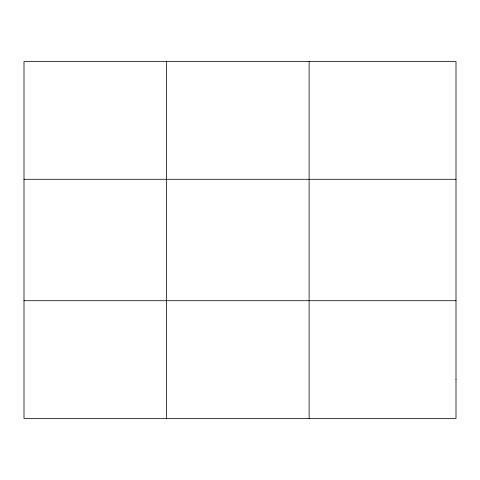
<?xml version="1.0" encoding="UTF-8"?>
<svg xmlns="http://www.w3.org/2000/svg" width="480" height="480" viewBox="0 0 480 480"><rect width="100%" height="100%" fill="white"/><g stroke="black" fill="none" stroke-linecap="round" stroke-linejoin="round"><path stroke-width="0.72" d="M166.56 61.434L166.56 418.566M309.12 61.434L309.12 418.566M24 179.286L456 179.286M24 300.714L456 300.714M456 379.284L456 418.566L24 418.566L24 61.434L456 61.434L456 379.284"/></g></svg>
